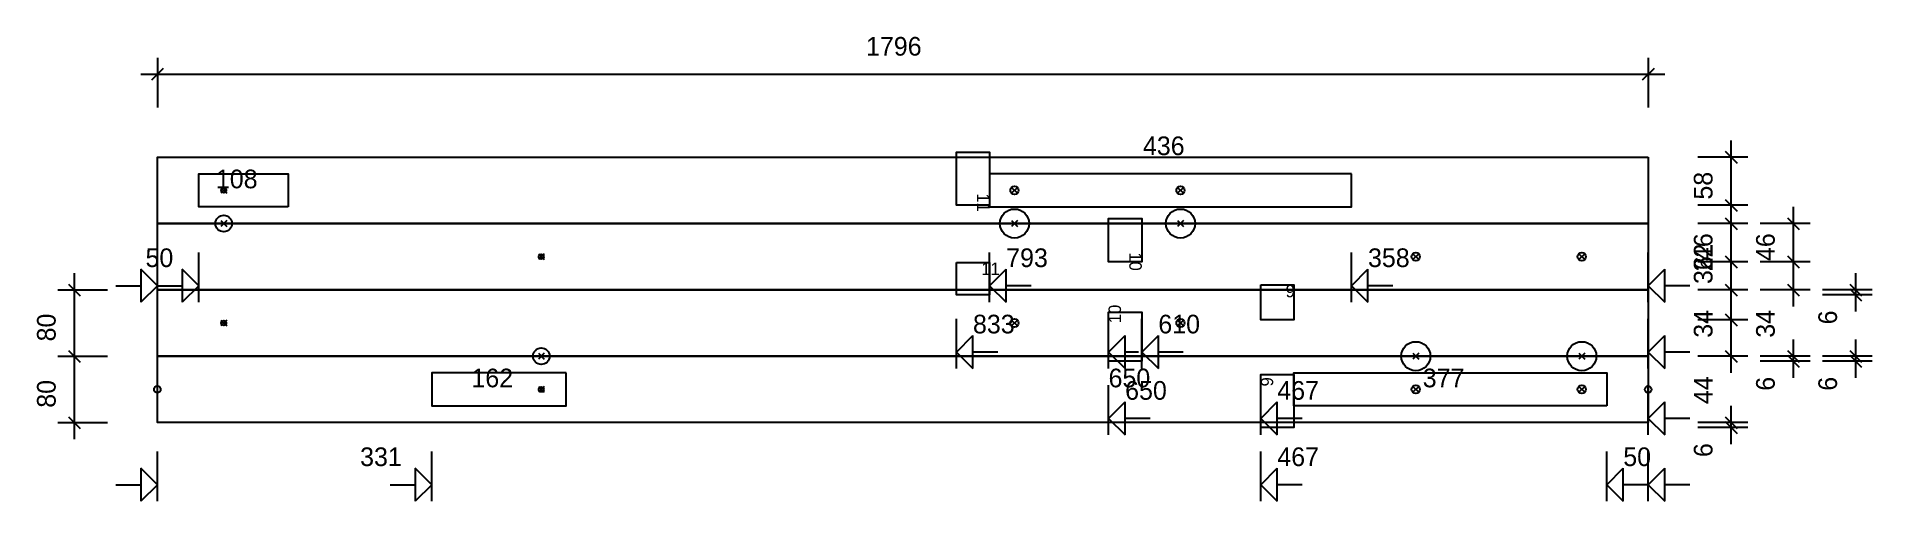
# Model space of a CAD drawing. Header units: millimetres. Extents: x -145 to 2066, y -95 to 465.
import ezdxf
from ezdxf.enums import TextEntityAlignment as Align

# ---------------------------------------------------------------- set-up
doc = ezdxf.new("R2010")
doc.units = ezdxf.units.MM
for name, color, linetype in [('2_SP2-3R', 7, 'CONTINUOUS'), ('CONTOUR', 7, 'CONTINUOUS'), ('CUT_HANDRAIL', 7, 'CONTINUOUS'), ('CUT_STEP', 7, 'CONTINUOUS'), ('CUT_STEPTEXT', 7, 'CONTINUOUS'), ('CUT_VANGTENON', 7, 'CONTINUOUS'), ('DIMLINES', 7, 'CONTINUOUS'), ('DIMLINESTEXT', 7, 'CONTINUOUS'), ('DRILLINGS', 7, 'CONTINUOUS')]:
    doc.layers.add(name, color=color, linetype=linetype)

msp = doc.modelspace()

# ---------------------------------------------------------------- linework, layer by layer
at = {"layer": '2_SP2-3R', "color": 0}
for centre in [(0, 40), (1796.188, 40)]:
    msp.add_circle(centre, 4, dxfattribs=at)
at = {"layer": 'CONTOUR', "color": 0, "linetype": '0'}
for points in [[(1796.188, 320), (1796.188, 240), (0, 240), (0, 320), (1796.188, 320)], [(1796.188, 240), (1796.188, 160), (0, 160), (0, 240), (1796.188, 240)], [(1796.188, 160), (1796.188, 80), (0, 80), (0, 160), (1796.188, 160)], [(1796.188, 80), (1796.188, 0), (0, 0), (0, 80), (1796.188, 80)]]:
    msp.add_lwpolyline(points, dxfattribs=at)
at = {"layer": 'CUT_HANDRAIL', "color": 1, "linetype": '1'}
for points in [[(157.507, 260), (103.753, 260), (50, 260), (50, 300), (157.507, 300), (157.507, 260)], [(492.583, 60), (411.622, 60), (330.66, 60), (330.66, 20), (492.583, 20), (492.583, 60)]]:
    msp.add_lwpolyline(points, dxfattribs=at)
at = {"layer": 'CUT_STEP', "color": 1, "linetype": '1'}
for points in [[(1002.697, 320), (1002.697, 291), (1002.697, 262), (962.697, 262), (962.697, 320), (962.697, 326), (1002.697, 326), (1002.697, 320)], [(1186.031, 240), (1186.031, 216.897), (1186.031, 193.793), (1146.031, 193.793), (1146.031, 240), (1146.031, 246), (1186.031, 246), (1186.031, 240)], [(1186.031, 240), (1186.031, 216.897), (1186.031, 193.793), (1146.031, 193.793), (1146.031, 240), (1146.031, 246), (1186.031, 246), (1186.031, 240)], [(962.697, 193), (982.697, 193), (1002.697, 193), (1002.697, 160), (1002.697, 154), (962.697, 154), (962.697, 160), (962.697, 193)], [(1329.364, 166), (1349.364, 166), (1369.364, 166), (1369.364, 160), (1369.364, 123.844), (1329.364, 123.844), (1329.364, 160), (1329.364, 166)], [(1146.031, 80), (1146.031, 106.5), (1146.031, 133), (1186.031, 133), (1186.031, 80), (1186.031, 74), (1146.031, 74), (1146.031, 80)], [(1146.031, 80), (1146.031, 106.5), (1146.031, 133), (1186.031, 133), (1186.031, 80), (1186.031, 74), (1146.031, 74), (1146.031, 80)], [(1329.364, 0), (1329.364, 29), (1329.364, 58), (1369.364, 58), (1369.364, 0), (1369.364, -6), (1329.364, -6), (1329.364, 0)]]:
    msp.add_lwpolyline(points, dxfattribs=at)
at = {"layer": 'CUT_VANGTENON', "color": 1, "linetype": '1'}
for points in [[(1438.611, 300), (1220.654, 300), (1002.697, 300), (1002.697, 260), (1438.611, 260), (1438.611, 300)], [(1746.188, 20), (1557.776, 20), (1369.364, 20), (1369.364, 60), (1746.188, 60), (1746.188, 20)]]:
    msp.add_lwpolyline(points, dxfattribs=at)
at = {"layer": 'DIMLINES', "color": 0}
for p, q in [((7.071, 427.071), (-7.071, 412.929)), ((0, 440), (0, 380)), ((1803.259, 427.071), (1789.117, 412.929)), ((1796.188, 440), (1796.188, 380)), ((-20, 420), (1816.188, 420)), ((1896.188, 220), (1896.188, 340)), ((1916.188, 320), (1856.188, 320)), ((1889.117, 327.071), (1903.259, 312.929)), ((1889.117, 269.071), (1903.259, 254.929)), ((1916.188, 262), (1856.188, 262)), ((1889.117, 247.071), (1903.259, 232.929)), ((1889.117, 247.071), (1903.259, 232.929)), ((1896.188, 140), (1896.188, 260)), ((1964.117, 247.071), (1978.259, 232.929)), ((1971.188, 140), (1971.188, 260)), ((1916.188, 240), (1856.188, 240)), ((1916.188, 240), (1856.188, 240)), ((1991.188, 240), (1931.188, 240)), ((0, 145), (0, 205)), ((50, 145), (50, 205)), ((1002.697, 145), (1002.697, 205)), ((1438.611, 145), (1438.611, 205)), ((1796.188, 145), (1796.188, 205)), ((1889.117, 200.864), (1903.259, 186.722)), ((1964.117, 200.864), (1978.259, 186.722)), ((-100, 60), (-100, 180)), ((0, 165), (-20, 185)), ((-20, 185), (-20, 145)), ((50, 165), (30, 185)), ((30, 185), (30, 145)), ((1002.697, 165), (1022.697, 185)), ((1022.697, 145), (1022.697, 185)), ((1438.611, 165), (1458.611, 185)), ((1458.611, 145), (1458.611, 185)), ((1796.188, 165), (1816.188, 185)), ((1816.188, 145), (1816.188, 185)), ((1916.188, 193.793), (1856.188, 193.793)), ((1896.188, 60), (1896.188, 180)), ((1991.188, 193.793), (1931.188, 193.793)), ((2046.188, 134), (2046.188, 180)), ((-120, 160), (-60, 160)), ((-107.071, 167.071), (-92.929, 152.929)), ((-50, 165), (-20, 165)), ((0, 165), (-20, 145)), ((0, 165), (30, 165)), ((50, 165), (30, 145)), ((1002.697, 165), (1022.697, 145)), ((1052.697, 165), (1022.697, 165)), ((1438.611, 165), (1458.611, 145)), ((1488.611, 165), (1458.611, 165)), ((1796.188, 165), (1816.188, 145)), ((1846.188, 165), (1816.188, 165)), ((1916.188, 160), (1856.188, 160)), ((1916.188, 160), (1856.188, 160)), ((1889.117, 167.071), (1903.259, 152.929)), ((1889.117, 167.071), (1903.259, 152.929)), ((1991.188, 160), (1931.188, 160)), ((1964.117, 167.071), (1978.259, 152.929)), ((2066.188, 160), (2006.188, 160)), ((2039.117, 167.071), (2053.259, 152.929)), ((2039.117, 161.071), (2053.259, 146.929)), ((2066.188, 154), (2006.188, 154)), ((962.697, 65), (962.697, 125)), ((1146.031, 65), (1146.031, 125)), ((1186.031, 65), (1186.031, 125)), ((1796.188, 65), (1796.188, 125)), ((1916.188, 123.844), (1856.188, 123.844)), ((1889.117, 130.915), (1903.259, 116.773)), ((-100, -20), (-100, 100)), ((962.697, 85), (982.697, 105)), ((982.697, 65), (982.697, 105)), ((1146.031, 85), (1166.031, 105)), ((1166.031, 65), (1166.031, 105)), ((1186.031, 85), (1206.031, 105)), ((1206.031, 65), (1206.031, 105)), ((1796.188, 85), (1816.188, 105)), ((1816.188, 65), (1816.188, 105)), ((1971.188, 54), (1971.188, 100)), ((2046.188, 54), (2046.188, 100)), ((-120, 80), (-60, 80)), ((-120, 80), (-60, 80)), ((-107.071, 87.071), (-92.929, 72.929)), ((-107.071, 87.071), (-92.929, 72.929)), ((962.697, 85), (982.697, 65)), ((1012.697, 85), (982.697, 85)), ((1146.031, 85), (1166.031, 65)), ((1182.031, 85), (1166.031, 85)), ((1186.031, 85), (1206.031, 65)), ((1236.031, 85), (1206.031, 85)), ((1796.188, 85), (1816.188, 65)), ((1846.188, 85), (1816.188, 85)), ((1916.188, 80), (1856.188, 80)), ((1889.117, 87.071), (1903.259, 72.929)), ((1991.188, 80), (1931.188, 80)), ((1991.188, 74), (1931.188, 74)), ((1964.117, 87.071), (1978.259, 72.929)), ((1964.117, 81.071), (1978.259, 66.929)), ((2066.188, 80), (2006.188, 80)), ((2066.188, 74), (2006.188, 74)), ((2039.117, 87.071), (2053.259, 72.929)), ((2039.117, 81.071), (2053.259, 66.929)), ((1146.031, -15), (1146.031, 45)), ((1329.364, -15), (1329.364, 45)), ((1796.188, -15), (1796.188, 45)), ((1146.031, 5), (1166.031, 25)), ((1166.031, -15), (1166.031, 25)), ((1329.364, 5), (1349.364, 25)), ((1349.364, -15), (1349.364, 25)), ((1796.188, 5), (1816.188, 25)), ((1816.188, -15), (1816.188, 25)), ((-120, 0), (-60, 0)), ((-107.071, 7.071), (-92.929, -7.071)), ((1146.031, 5), (1166.031, -15)), ((1196.031, 5), (1166.031, 5)), ((1329.364, 5), (1349.364, -15)), ((1379.364, 5), (1349.364, 5)), ((1796.188, 5), (1816.188, -15)), ((1846.188, 5), (1816.188, 5)), ((1916.188, 0), (1856.188, 0)), ((1889.117, 7.071), (1903.259, -7.071)), ((1889.117, 1.071), (1903.259, -13.071)), ((1896.188, -26), (1896.188, 20)), ((1916.188, -6), (1856.188, -6)), ((0, -95), (0, -35)), ((330.66, -95), (330.66, -35)), ((1329.364, -95), (1329.364, -35)), ((1746.188, -95), (1746.188, -35)), ((1796.188, -95), (1796.188, -35)), ((0, -75), (-20, -55)), ((-20, -55), (-20, -95)), ((330.66, -75), (310.66, -55)), ((310.66, -55), (310.66, -95)), ((1329.364, -75), (1349.364, -55)), ((1349.364, -95), (1349.364, -55)), ((1746.188, -75), (1766.188, -55)), ((1766.188, -95), (1766.188, -55)), ((1796.188, -75), (1816.188, -55)), ((1816.188, -95), (1816.188, -55)), ((-50, -75), (-20, -75)), ((0, -75), (-20, -95)), ((280.66, -75), (310.66, -75)), ((330.66, -75), (310.66, -95)), ((1329.364, -75), (1349.364, -95)), ((1379.364, -75), (1349.364, -75)), ((1746.188, -75), (1766.188, -95)), ((1796.188, -75), (1766.188, -75)), ((1796.188, -75), (1816.188, -95)), ((1846.188, -75), (1816.188, -75))]:
    msp.add_line(p, q, dxfattribs=at)
at = {"layer": 'DRILLINGS', "color": 3}
for p, q in [((83.536, 283.536), (76.464, 276.464)), ((76.466, 283.536), (83.534, 276.464)), ((1036.233, 283.536), (1029.162, 276.464)), ((1029.163, 283.536), (1036.232, 276.464)), ((1236.233, 283.536), (1229.162, 276.464)), ((1229.163, 283.536), (1236.232, 276.464)), ((83.536, 243.536), (76.464, 236.464)), ((76.466, 243.536), (83.534, 236.464)), ((1036.233, 243.536), (1029.162, 236.464)), ((1029.163, 243.536), (1036.232, 236.464)), ((1236.233, 243.536), (1229.162, 236.464)), ((1229.163, 243.536), (1236.232, 236.464)), ((466.119, 203.536), (459.048, 196.464)), ((459.049, 203.536), (466.118, 196.464)), ((1519.724, 203.536), (1512.653, 196.464)), ((1512.654, 203.536), (1519.723, 196.464)), ((1719.724, 203.536), (1712.653, 196.464)), ((1712.654, 203.536), (1719.723, 196.464)), ((83.536, 123.536), (76.464, 116.464)), ((76.466, 123.536), (83.534, 116.464)), ((1036.233, 123.536), (1029.162, 116.464)), ((1029.163, 123.536), (1036.232, 116.464)), ((1236.233, 123.536), (1229.162, 116.464)), ((1229.163, 123.536), (1236.232, 116.464)), ((466.119, 83.536), (459.048, 76.464)), ((459.049, 83.536), (466.118, 76.464)), ((1519.724, 83.536), (1512.653, 76.464)), ((1512.654, 83.536), (1519.723, 76.464)), ((1719.724, 83.536), (1712.653, 76.464)), ((1712.654, 83.536), (1719.723, 76.464)), ((466.119, 43.536), (459.048, 36.464)), ((459.049, 43.536), (466.118, 36.464)), ((1519.724, 43.536), (1512.653, 36.464)), ((1512.654, 43.536), (1519.723, 36.464)), ((1719.724, 43.536), (1712.653, 36.464)), ((1712.654, 43.536), (1719.723, 36.464))]:
    msp.add_line(p, q, dxfattribs=at)
for centre, radius in [((80, 280), 3), ((1032.697, 280), 5), ((1232.697, 280), 5), ((80, 240), 10), ((1032.697, 240), 17.5), ((1232.697, 240), 17.5), ((462.583, 200), 3), ((1516.188, 200), 5), ((1716.188, 200), 5), ((80, 120), 3), ((1032.697, 120), 5), ((1232.697, 120), 5), ((462.583, 80), 10), ((1516.188, 80), 17.5), ((1716.188, 80), 17.5), ((1516.188, 40), 5), ((1716.188, 40), 5), ((462.583, 40), 3)]:
    msp.add_circle(centre, radius, dxfattribs=at)

# ---------------------------------------------------------------- texts
at = {"layer": 'CUT_STEPTEXT'}
for s, rotation, p in [('11', 270, (1002.697, 276.5)), ('10', 270, (1186.031, 205.345)), ('10', 270, (1186.031, 205.345)), ('10', 90, (1146.031, 119.75)), ('10', 90, (1146.031, 119.75)), ('9', 90, (1329.364, 43.5))]:
    msp.add_text(s, height=15, rotation=rotation, dxfattribs=at).set_placement(p, align=Align.TOP_LEFT)
for s, p in [('11', (992.697, 193)), ('9', (1359.364, 166))]:
    msp.add_text(s, height=15, dxfattribs=at).set_placement(p, align=Align.TOP_LEFT)
at = {"layer": 'DIMLINESTEXT'}
for s, p in [('1796', (853.846, 465)), ('436', (1187.469, 345)), ('108', (70.568, 305)), ('50', (-14.248, 210)), ('793', (1022.697, 210)), ('358', (1458.611, 210)), ('833', (982.697, 130)), ('610', (1206.031, 130)), ('162', (378.436, 65)), ('650', (1146.031, 65)), ('650', (1166.031, 50)), ('467', (1349.364, 50)), ('377', (1524.59, 65)), ('331', (244.289, -30)), ('467', (1349.364, -30)), ('50', (1766.188, -30))]:
    msp.add_text(s, height=22.5, dxfattribs=at).set_placement(p, align=Align.TOP_LEFT)
for s, p in [('58', (1851.188, 268.876)), ('46', (1851.188, 194.773)), ('46', (1926.188, 194.773)), ('22', (1851.188, 182.252)), ('36', (1851.188, 167.1)), ('34', (1851.188, 102.252)), ('34', (1926.188, 102.252)), ('6', (2001.188, 118.376)), ('80', (-145, 97.876)), ('80', (-145, 17.876)), ('44', (1851.188, 22.252)), ('6', (1926.188, 38.376)), ('6', (2001.188, 38.376)), ('6', (1851.188, -41.624))]:
    msp.add_text(s, height=22.5, rotation=90, dxfattribs=at).set_placement(p, align=Align.TOP_LEFT)

doc.saveas('drawing.dxf')
